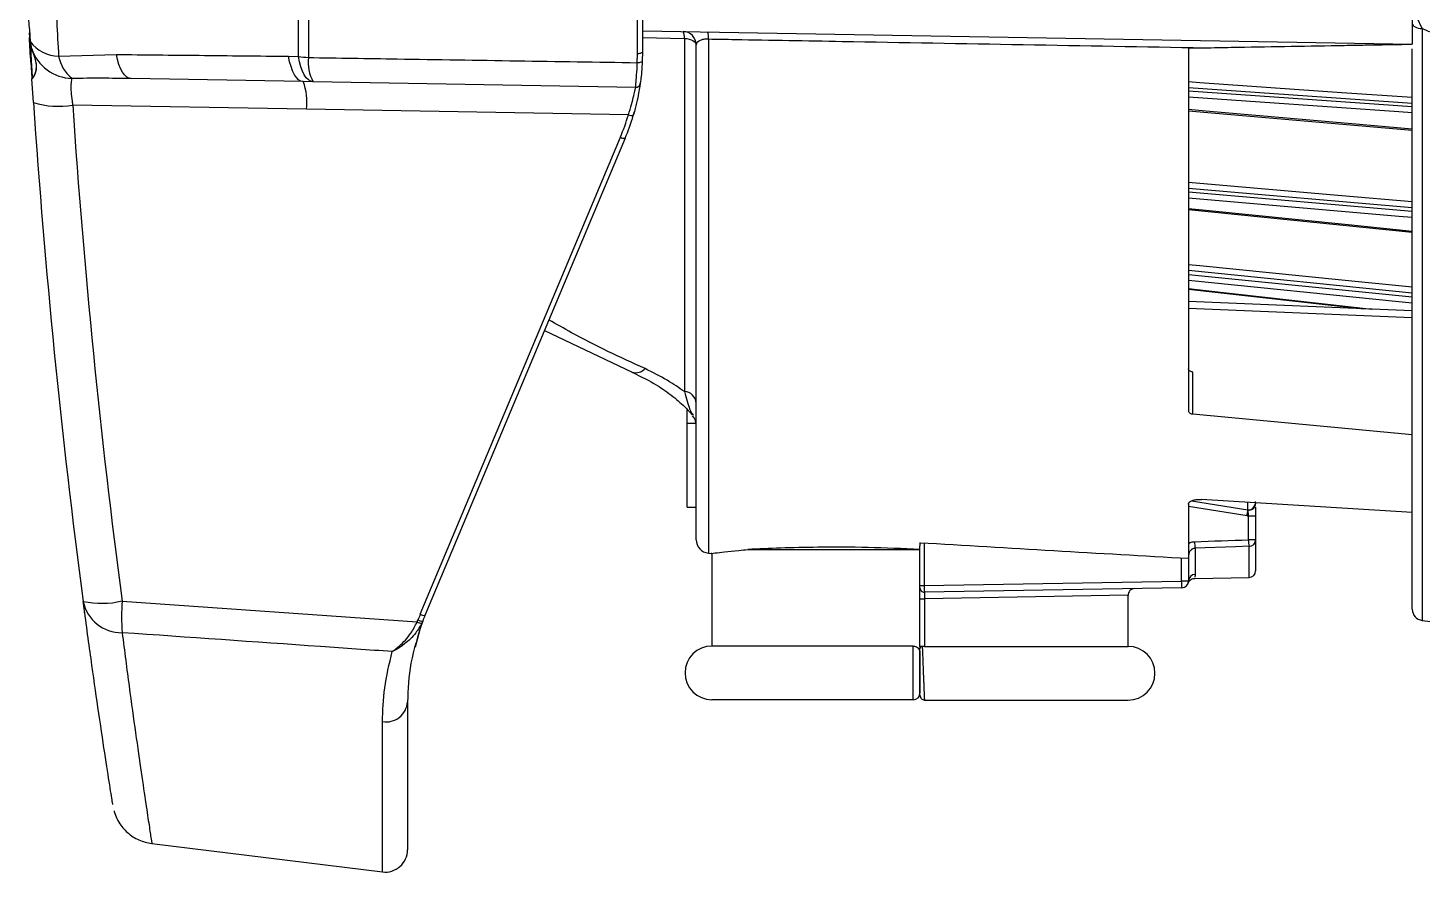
# Model space of a CAD drawing. Extents: x 6 to 134, y 3 to 97.
# Drawn here: x 6.004 to 9.119, y 38.672 to 40.558 of the extents above; entities that cross this region are included whole.
import ezdxf

# ---------------------------------------------------------------- set-up
doc = ezdxf.new("R2010")
doc.units = 0
doc.header["$MEASUREMENT"] = 0
doc.layers.add('OBJECT', color=7, linetype='CONTINUOUS')

msp = doc.modelspace()

# ---------------------------------------------------------------- linework, layer by layer
at = {"layer": 'OBJECT'}
for p, q in [((6.6083, 40.4941), (6.6083, 42.6209)), ((6.6307, 42.6234), (6.6307, 40.4916)), ((7.366, 40.5001), (7.366, 42.6149)), ((7.3772, 42.6105), (7.3772, 40.5045)), ((9.1191, 40.5562), (9.1082, 40.5804)), ((6.0066, 40.5462), (6.0072, 40.5371)), ((6.0072, 40.5536), (6.0072, 40.5532)), ((6.0072, 40.5532), (6.0072, 40.5536)), ((6.0072, 40.5536), (6.0072, 40.5536)), ((6.0072, 40.5532), (6.0093, 40.5274)), ((6.0072, 40.5532), (6.0072, 40.5532)), ((6.0072, 40.537), (6.0072, 40.5364)), ((6.0076, 40.5465), (6.0082, 40.5374)), ((6.0082, 40.5374), (6.0082, 40.5368)), ((7.3772, 40.5514), (9.0972, 40.5214)), ((7.3772, 40.5359), (7.4708, 40.5343)), ((7.4708, 40.5343), (7.4708, 39.7454)), ((7.5246, 40.533), (7.5246, 39.3846)), ((9.1191, 40.5562), (9.1191, 39.2343)), ((6.0093, 40.5274), (6.0121, 40.5112)), ((6.0725, 40.4946), (6.2017, 40.4984)), ((7.3656, 40.48), (7.366, 40.5001)), ((7.3772, 40.5045), (7.3768, 40.484)), ((7.4972, 39.4145), (7.4972, 40.5198)), ((8.5972, 40.5126), (8.6327, 40.5133)), ((8.5972, 40.5126), (8.5972, 39.7018)), ((6.5864, 40.4943), (6.6083, 40.4941)), ((6.0129, 40.444), (6.0129, 40.4435)), ((6.0164, 40.3907), (6.0129, 40.4437)), ((6.6192, 40.4377), (6.2344, 40.4444)), ((6.6411, 40.4373), (6.6192, 40.4377)), ((7.362, 40.4248), (6.6411, 40.4373)), ((9.0972, 40.3886), (8.5972, 40.4237)), ((8.5972, 40.4174), (9.0972, 40.3823)), ((6.6265, 40.3762), (6.104, 40.3853)), ((7.3457, 40.3636), (6.6265, 40.3762)), ((8.5972, 40.3727), (9.0972, 40.329)), ((6.8807, 39.2479), (7.3278, 40.3137)), ((7.3383, 40.3111), (6.8911, 39.2453)), ((9.0972, 40.1556), (8.5972, 40.199)), ((8.5972, 40.1915), (9.0972, 40.1481)), ((8.5972, 40.1523), (9.0972, 40.1017)), ((9.0972, 39.9653), (8.5972, 40.0155)), ((8.5972, 40.007), (9.0972, 39.9567)), ((8.5972, 39.9742), (8.989, 39.9304)), ((9.0972, 39.9259), (8.5972, 39.9468)), ((8.5972, 39.9318), (9.0972, 39.9109)), ((7.1583, 39.8821), (7.3541, 39.7886)), ((8.6069, 39.6953), (8.6069, 39.789)), ((7.4772, 39.6745), (7.4772, 39.7044)), ((7.4894, 39.6946), (7.4906, 39.6926)), ((8.6069, 39.6953), (9.0972, 39.6495)), ((7.4772, 39.6745), (7.497, 39.6745)), ((7.4772, 39.487), (7.4772, 39.6745)), ((9.0972, 39.4749), (9.0972, 39.6495)), ((8.6041, 39.5013), (8.7296, 39.4813)), ((9.0972, 39.4749), (8.6263, 39.5045)), ((7.4772, 39.487), (7.4972, 39.487)), ((8.5972, 39.4941), (8.5972, 39.3729)), ((8.7281, 39.4675), (8.5972, 39.4884)), ((8.7296, 39.4813), (8.7296, 39.498)), ((8.7472, 39.4951), (8.7472, 39.4944)), ((8.7472, 39.4672), (8.7312, 39.4672)), ((8.7312, 39.4142), (8.7312, 39.4672)), ((8.7472, 39.4672), (8.7472, 39.4142)), ((7.9972, 39.4079), (7.9972, 39.4006)), ((8.7472, 39.4142), (8.7312, 39.4142)), ((8.7472, 39.4142), (8.7472, 39.345)), ((7.5246, 39.3846), (7.5322, 39.3839)), ((7.5322, 39.3839), (7.5322, 39.177)), ((7.6128, 39.3926), (7.9972, 39.3926)), ((7.9972, 39.3121), (7.9972, 39.4006)), ((8.0065, 39.4073), (8.0065, 39.3121)), ((8.6119, 39.3954), (8.6119, 39.3371)), ((8.7325, 39.33), (8.7325, 39.3997)), ((8.5812, 39.3222), (8.5812, 39.3738)), ((8.5972, 39.3729), (8.5972, 39.3222)), ((8.0065, 39.3121), (8.5812, 39.3222)), ((8.5972, 39.3222), (8.5812, 39.3222)), ((8.6113, 39.3279), (8.7325, 39.33)), ((7.9972, 39.3121), (8.0065, 39.3121)), ((7.9972, 39.3071), (7.9972, 39.3121)), ((7.9972, 39.1763), (7.9972, 39.3071)), ((8.5825, 39.3072), (8.0074, 39.2971)), ((8.4622, 39.2903), (8.0074, 39.2821)), ((8.4622, 39.1761), (8.4622, 39.2903)), ((6.2145, 39.2775), (6.8737, 39.2308)), ((7.9972, 39.2821), (8.0074, 39.2821)), ((8.0074, 39.2821), (8.0074, 39.1761)), ((6.8699, 39.175), (6.8845, 39.2286)), ((6.8737, 39.2308), (6.8755, 39.2352)), ((6.8861, 39.2327), (6.884, 39.2278)), ((9.1191, 39.2343), (9.8072, 39.1498)), ((7.9822, 39.177), (7.5322, 39.177)), ((8.0022, 39.1761), (7.9972, 39.1761)), ((7.9972, 39.1761), (7.9972, 39.1711)), ((8.0074, 39.1761), (8.0022, 39.1761)), ((8.0022, 39.1761), (8.0023, 39.174)), ((8.0074, 39.1761), (8.4622, 39.1761)), ((6.8522, 39.0519), (6.8522, 38.722)), ((7.9822, 39.057), (7.5322, 39.057)), ((8.0071, 39.0569), (8.0071, 39.0574)), ((8.0071, 39.0561), (8.4622, 39.0561)), ((6.7961, 38.6724), (6.7961, 39.008)), ((6.2807, 38.7357), (6.7961, 38.6724))]:
    msp.add_line(p, q, dxfattribs=at)
at = {"layer": 'OBJECT', "flags": 128}
for points in [[(9.0972, 40.5669), (9.0976, 40.565), (9.0988, 40.5631), (9.1008, 40.5614), (9.1035, 40.5598), (9.1068, 40.5585), (9.1105, 40.5574), (9.1147, 40.5567), (9.1191, 40.5562)], [(7.4708, 40.5343), (7.4761, 40.5337), (7.4812, 40.5327), (7.4857, 40.5313), (7.4897, 40.5295), (7.4929, 40.5273), (7.4952, 40.525), (7.4967, 40.5224), (7.4972, 40.5198)], [(6.2344, 40.4444), (6.2293, 40.4454), (6.2243, 40.4483), (6.2195, 40.4529), (6.215, 40.4591), (6.2109, 40.467), (6.2073, 40.4763), (6.2042, 40.4868), (6.2017, 40.4984)], [(7.3772, 40.5045), (7.377, 40.5036), (7.3763, 40.5027), (7.3752, 40.5019), (7.3738, 40.5012), (7.3721, 40.5007), (7.3702, 40.5003), (7.3681, 40.5001), (7.366, 40.5001)], [(6.6192, 40.4377), (6.614, 40.4388), (6.6089, 40.4418), (6.6041, 40.4466), (6.5996, 40.4532), (6.5955, 40.4615), (6.5919, 40.4712), (6.5888, 40.4822), (6.5864, 40.4943)], [(6.6411, 40.4373), (6.6359, 40.4384), (6.6308, 40.4414), (6.626, 40.4463), (6.6215, 40.4529), (6.6174, 40.4612), (6.6138, 40.4709), (6.6107, 40.482), (6.6083, 40.4941)], [(7.3768, 40.484), (7.3765, 40.4831), (7.3758, 40.4822), (7.3748, 40.4815), (7.3733, 40.4808), (7.3716, 40.4803), (7.3697, 40.48), (7.3676, 40.4799), (7.3656, 40.48)], [(8.5972, 40.4378), (8.6225, 40.436), (8.9401, 40.4137), (9.0972, 40.4027)], [(9.0972, 40.3682), (9.0671, 40.3703), (8.5972, 40.4032)], [(8.5972, 40.3762), (8.6361, 40.3728), (8.9537, 40.345), (9.0972, 40.3324)], [(8.5972, 40.2131), (8.6225, 40.2109), (8.9401, 40.1834), (9.0972, 40.1698)], [(9.0972, 40.1339), (9.0671, 40.1365), (8.5972, 40.1772)], [(8.5972, 40.1545), (8.6361, 40.1506), (8.9537, 40.1184), (9.0972, 40.1039)], [(8.5972, 40.0293), (8.6225, 40.0268), (8.9401, 39.9948), (9.0972, 39.979)], [(9.0972, 39.9429), (9.0671, 39.9459), (8.5972, 39.9932)], [(8.5972, 39.9755), (8.6361, 39.9711), (8.9537, 39.9356), (9.0068, 39.9297)], [(8.7325, 39.3997), (8.7025, 39.3986), (8.6119, 39.3954)]]:
    msp.add_lwpolyline(points, dxfattribs=at)
at = {"layer": 'OBJECT'}
for centre, radius, start, end in [((6.0075, 40.5455), 0.00107, 80.6896, 140.7707), ((6.008, 40.5364), 0.000986, 80.1647, 147.3418), ((6.008, 40.5359), 0.000966, 80.4802, 148.1553), ((7.4672, 40.5198), 0.03, 0, 89), ((7.445, 40.5371), 0.0261, 353.6379, 29.121), ((7.4882, 40.5363), 0.0365, 354.7901, 20.1872), ((6.0734, 40.5735), 0.0789, 215.6842, 269.363), ((6.1057, 40.5439), 0.0992, 199.2738, 268.1436), ((6.1534, 40.5093), 0.0822, 190.3253, 231.7456), ((6.6419, 40.6936), 0.2023, 260.4535, 266.8226), ((6.7229, 40.4812), 0.0928, 173.5803, 208.2123), ((6.4988, 40.3922), 0.1287, 352.8451, 20.7056), ((7.3622, 40.4348), 0.01, 269, 351.8176), ((6.0717, 40.5749), 0.1923, 253.2932, 279.6749), ((23.3542, 41.5575), 17.377, 183.85006, 187.54267), ((23.342, 41.5454), 17.277, 183.85006, 187.54267), ((6.876, 40.5033), 0.49, 337.24, 343.4428), ((6.8772, 40.5045), 0.5, 337.24, 343.4428), ((7.3539, 40.3815), 0.0197, 245.231, 277.5052), ((6.8772, 40.5045), 0.5, 343.4428, 344.4858), ((7.3374, 40.3295), 0.0185, 238.7493, 272.6715), ((7.3621, 39.8156), 0.0282, 253.4326, 317.5492), ((7.4697, 39.7179), 0.0275, 4.0138, 87.7114), ((7.4672, 39.671), 0.03, 0.0321, 43.1668), ((8.612, 39.4877), 0.1178, 350.1014, 356.7051), ((8.7326, 39.4953), 0.0146, 258.3809, 356.6686), ((7.5272, 39.4145), 0.03, 180, 265), ((8.7034, 39.4107), 0.0927, 180.4258, 189.4508), ((8.8245, 39.415), 0.0933, 180.4647, 189.4222), ((8.7324, 39.4144), 0.0148, 270.0662, 359.0793), ((8.6387, 39.3194), 0.0575, 177.2729, 192.3005), ((8.5822, 39.3222), 0.015, 271, 0), ((8.6122, 39.3221), 0.015, 90.8773, 179.8824), ((8.7322, 39.345), 0.015, 271, 0), ((8.0072, 39.3071), 0.01, 180, 271), ((8.4772, 39.2903), 0.015, 91, 181.2172), ((6.1687, 39.4766), 0.2042, 258.3888, 282.9691), ((6.2135, 39.2946), 0.0879, 191.8659, 270.6216), ((6.716, 39.2421), 0.5028, 175.9608, 184.0392), ((9.1222, 39.2591), 0.025, 180, 263), ((6.8843, 39.2479), 0.02, 238.1509, 269.1073), ((7.351, 39.0506), 0.51, 157.24, 158.7898), ((6.8848, 39.2514), 0.0187, 240.359, 273.9028), ((6.8903, 39.2637), 0.0185, 238.7493, 272.6715), ((7.3522, 39.0519), 0.5, 157.24, 158.7898), ((7.5322, 39.117), 0.06, 90, 270), ((8.4622, 39.1161), 0.06, 270, 90), ((7.9822, 39.072), 0.015, 270, 0), ((6.8042, 39.0555), 0.0481, 260.336, 355.7011), ((6.8022, 38.722), 0.05, 263, 0)]:
    msp.add_arc(centre, radius, start, end, dxfattribs=at)
for centre, major_axis, ratio, start_param, end_param in [((8.7322, 39.4993), (0.002, 0.0181), 0.822743, 3.101906, 4.843744), ((8.7322, 39.4667), (-0.0024, 0.0156), 0.059382, 0.342718, 0.397933), ((8.7332, 39.4993), (0.0053, 0.0318), 0.929595, 3.148761, 3.253481), ((25.3085, 41.557), (30.3646, 0), 0.08615, 4.105744, 4.129601), ((-9.2943, 41.517), (37.4371, 0), 0.064085, 5.211071, 5.21474), ((8.0072, 39.3121), (-0.0002, 0.015), 0.044174, 1.569897, 3.14185)]:
    msp.add_ellipse(centre, major_axis=major_axis, ratio=ratio, start_param=start_param, end_param=end_param, dxfattribs=at)
for points, knots in [([(6.0725, 42.6204), (6.0694, 42.5625), (6.0632, 42.4462), (6.0554, 42.2602), (6.0491, 42.0661), (6.045, 41.8734), (6.0428, 41.6857), (6.0424, 41.5039), (6.0438, 41.3202), (6.0479, 41.086), (6.055, 40.8609), (6.0642, 40.6485), (6.0698, 40.546), (6.0725, 40.4946)], [0, 0, 0, 0, 0.0883963, 0.1775309, 0.2690103, 0.361303, 0.4421621, 0.5235795, 0.6067572, 0.6905431, 0.8432564, 0.9213745, 1, 1, 1, 1]), ([(6.0039, 40.594), (6.0044, 40.5872), (6.0053, 40.5736), (6.0066, 40.5603), (6.0072, 40.5536)], [0, 0, 0, 0, 0.495275, 1, 1, 1, 1]), ([(9.0972, 40.5814), (9.0972, 40.5751), (9.0972, 40.5622), (9.0972, 40.5444), (9.0972, 40.5305), (9.0972, 40.5226), (9.0972, 40.5217), (9.0972, 40.5214)], [0, 0, 0, 0, 0.19834, 0.412972, 0.627088, 0.843128, 1, 1, 1, 1]), ([(6.0106, 40.4808), (6.01, 40.4894), (6.0091, 40.5052), (6.0078, 40.5267), (6.0072, 40.5364)], [0, 0, 0, 0, 0.5482844, 1, 1, 1, 1]), ([(6.0082, 40.5368), (6.0091, 40.5219), (6.0109, 40.4919), (6.0129, 40.4608), (6.0138, 40.4459), (6.0139, 40.4453), (6.0139, 40.4452)], [0, 0, 0, 0, 0.287263, 0.57454, 0.86145, 1, 1, 1, 1]), ([(7.5246, 40.533), (7.5219, 40.5328), (7.5188, 40.5327), (7.513, 40.5319), (7.5072, 40.5304), (7.5012, 40.5273), (7.4977, 40.5236), (7.4974, 40.521), (7.4972, 40.5198)], [0, 0, 0, 0, 0.146052, 0.170601, 0.352518, 0.560068, 0.807091, 1, 1, 1, 1]), ([(7.5246, 40.533), (7.5445, 40.5326), (7.6441, 40.5308), (8.0135, 40.5243), (8.3629, 40.5181), (8.6327, 40.5133)], [0, 0, 0, 0, 0.0539193, 0.2695966, 1, 1, 1, 1]), ([(9.1598, 40.545), (9.1527, 40.5455), (9.1384, 40.5467), (9.1256, 40.5531), (9.1191, 40.5562)], [0, 0, 0, 0, 0.499389, 1, 1, 1, 1]), ([(6.0121, 40.5112), (6.0167, 40.4982), (6.0249, 40.4753), (6.0203, 40.4527), (6.0133, 40.445), (6.013, 40.4439), (6.0129, 40.4437)], [0, 0, 0, 0, 0.353797, 0.623722, 0.940059, 1, 1, 1, 1]), ([(6.0139, 40.4448), (6.0159, 40.4471), (6.0197, 40.4516), (6.026, 40.475), (6.0177, 40.4964), (6.0139, 40.5092), (6.013, 40.512)], [0, 0, 0, 0, 0.352536, 0.661542, 0.924397, 1, 1, 1, 1]), ([(6.2017, 40.4984), (6.2632, 40.4977), (6.3913, 40.4964), (6.5197, 40.495), (6.5864, 40.4943)], [0, 0, 0, 0, 0.480478, 1, 1, 1, 1]), ([(8.6327, 40.5133), (8.6526, 40.5136), (8.752, 40.5154), (8.8701, 40.5174), (8.9805, 40.5193), (9.0199, 40.52), (9.0461, 40.5205), (9.0636, 40.5208), (9.0752, 40.521), (9.083, 40.5211), (9.0881, 40.5212), (9.0915, 40.5213), (9.0937, 40.5213), (9.0953, 40.5213), (9.0963, 40.5214), (9.0969, 40.5214), (9.0972, 40.5214), (9.0972, 40.5214), (9.0972, 40.5214)], [0, 0, 0, 0, 0.127433, 0.63719, 0.757481, 0.837833, 0.891511, 0.927378, 0.951357, 0.967404, 0.978161, 0.985394, 0.990279, 0.993605, 0.996866, 0.998214, 0.999323, 1, 1, 1, 1]), ([(9.0972, 39.2591), (9.0972, 39.2609), (9.0972, 39.2646), (9.0972, 39.2944), (9.0972, 39.3512), (9.0972, 39.4506), (9.0972, 39.6066), (9.0972, 39.8029), (9.0972, 40.0336), (9.0972, 40.2703), (9.0972, 40.438), (9.0972, 40.511)], [0, 0, 0, 0, 0.082501, 0.166286, 0.251283, 0.381359, 0.512786, 0.644214, 0.77429, 0.901746, 1, 1, 1, 1]), ([(6.0106, 40.4808), (6.0109, 40.4761), (6.0113, 40.4688), (6.0116, 40.465), (6.0117, 40.4636)], [0, 0, 0, 0, 0.631821, 1, 1, 1, 1]), ([(6.6307, 40.4916), (6.6968, 40.4905), (6.9417, 40.4867), (7.1867, 40.4828), (7.3656, 40.48)], [0, 0, 0, 0, 0.269854, 1, 1, 1, 1]), ([(7.362, 40.4248), (7.362, 40.4259), (7.3621, 40.4281), (7.3637, 40.4456), (7.365, 40.4649), (7.3655, 40.4775), (7.3656, 40.48)], [0, 0, 0, 0, 0.30705, 0.614016, 0.922363, 1, 1, 1, 1]), ([(7.3768, 40.484), (7.3763, 40.4753), (7.3752, 40.4578), (7.3731, 40.4403), (7.3722, 40.4338), (7.3721, 40.4334), (7.3721, 40.4333)], [0, 0, 0, 0, 0.3048195, 0.6095293, 0.915797, 1, 1, 1, 1]), ([(6.0117, 40.4636), (6.012, 40.4584), (6.0128, 40.4462), (6.0129, 40.4445), (6.0129, 40.4435)], [0, 0, 0, 0, 0.421198, 1, 1, 1, 1]), ([(6.1025, 40.4448), (6.1022, 40.4442), (6.101, 40.4415), (6.0998, 40.4326), (6.1002, 40.4151), (6.1019, 40.3982), (6.1035, 40.3881), (6.104, 40.3853)], [0, 0, 0, 0, 0.080939, 0.365196, 0.637409, 0.898732, 1, 1, 1, 1]), ([(6.2344, 40.4444), (6.2124, 40.4448), (6.1684, 40.4454), (6.1245, 40.445), (6.1025, 40.4448)], [0, 0, 0, 0, 0.499921, 1, 1, 1, 1]), ([(7.3457, 40.3636), (7.3482, 40.3716), (7.3532, 40.3874), (7.358, 40.4072), (7.3609, 40.4206), (7.3618, 40.4246), (7.362, 40.4247), (7.362, 40.4248)], [0, 0, 0, 0, 0.245139, 0.490501, 0.730317, 0.965345, 1, 1, 1, 1]), ([(7.3721, 40.4333), (7.372, 40.4324), (7.3717, 40.4307), (7.3696, 40.4169), (7.3656, 40.3967), (7.3608, 40.3769), (7.3573, 40.365), (7.3565, 40.362)], [0, 0, 0, 0, 0.226178, 0.452204, 0.682223, 0.919652, 1, 1, 1, 1]), ([(7.3829, 39.7966), (7.3276, 39.822), (7.2547, 39.8554), (7.1849, 39.8959), (7.1682, 39.9057)], [0, 0, 0, 0, 0.759997, 1, 1, 1, 1]), ([(7.3536, 39.7884), (7.3665, 39.7824), (7.3959, 39.7686), (7.4336, 39.744), (7.4646, 39.719), (7.4824, 39.7008), (7.4869, 39.6944), (7.4878, 39.6931)], [0, 0, 0, 0, 0.196074, 0.446785, 0.709765, 0.941596, 1, 1, 1, 1]), ([(7.4708, 39.7454), (7.4584, 39.7539), (7.432, 39.7721), (7.3999, 39.7881), (7.3829, 39.7966)], [0, 0, 0, 0, 0.4689525, 1, 1, 1, 1]), ([(8.6069, 39.789), (8.6058, 39.7892), (8.6035, 39.7896), (8.6005, 39.791), (8.5983, 39.7927), (8.5973, 39.7944), (8.5972, 39.7955), (8.5972, 39.7958)], [0, 0, 0, 0, 0.220975, 0.441907, 0.663713, 0.88522, 1, 1, 1, 1]), ([(7.4708, 39.7454), (7.475, 39.7304), (7.4826, 39.7027), (7.4873, 39.6971), (7.4894, 39.6946)], [0, 0, 0, 0, 0.543005, 1, 1, 1, 1]), ([(8.5972, 39.7018), (8.5973, 39.7011), (8.5975, 39.6998), (8.5993, 39.6979), (8.6018, 39.6964), (8.6045, 39.6956), (8.6063, 39.6954), (8.6069, 39.6953)], [0, 0, 0, 0, 0.219651, 0.4392637, 0.6597333, 0.8805406, 1, 1, 1, 1]), ([(8.5972, 39.4941), (8.5973, 39.4948), (8.5976, 39.497), (8.6007, 39.5002), (8.6073, 39.503), (8.6161, 39.5047), (8.6229, 39.5046), (8.6263, 39.5045)], [0, 0, 0, 0, 0.119375, 0.340233, 0.560698, 0.78033, 1, 1, 1, 1]), ([(8.7296, 39.4813), (8.7302, 39.4812), (8.7311, 39.4811), (8.7337, 39.4811), (8.7373, 39.4819), (8.7416, 39.4845), (8.745, 39.4884), (8.7467, 39.4926), (8.7472, 39.4955), (8.7472, 39.4967), (8.7472, 39.497)], [0, 0, 0, 0, 0.0576, 0.105326, 0.282084, 0.45856, 0.647789, 0.842692, 0.950285, 1, 1, 1, 1]), ([(8.7312, 39.4672), (8.7311, 39.4689), (8.7309, 39.4723), (8.7306, 39.4768), (8.7302, 39.4796), (8.7298, 39.4807), (8.7296, 39.481)], [0, 0, 0, 0, 0.295792, 0.591536, 0.888648, 1, 1, 1, 1]), ([(8.7472, 39.4873), (8.7472, 39.4857), (8.7472, 39.4817), (8.7472, 39.4757), (8.7472, 39.4705), (8.7472, 39.4685), (8.7472, 39.4672)], [0, 0, 0, 0, 0.291179, 0.740145, 0.816133, 1, 1, 1, 1]), ([(8.5972, 39.4057), (8.5984, 39.4065), (8.6024, 39.4092), (8.6073, 39.4097), (8.6107, 39.41)], [0, 0, 0, 0, 0.301136, 1, 1, 1, 1]), ([(7.5322, 39.3839), (7.5322, 39.3839), (7.5286, 39.3835), (7.5427, 39.3852), (7.5707, 39.3887), (7.6059, 39.392), (7.6128, 39.3926)], [0, 0, 0, 0, 0.000029, 0.299631, 0.862936, 1, 1, 1, 1]), ([(7.9972, 39.3926), (7.9582, 39.3943), (7.8792, 39.3978), (7.7747, 39.398), (7.6832, 39.396), (7.6365, 39.3938), (7.6128, 39.3926)], [0, 0, 0, 0, 0.2691957, 0.5460817, 0.7695432, 1, 1, 1, 1]), ([(8.6119, 39.3954), (8.6111, 39.3954), (8.6094, 39.3952), (8.607, 39.3943), (8.6047, 39.3931), (8.6027, 39.3915), (8.6009, 39.3896), (8.5994, 39.3873), (8.5982, 39.3848), (8.5974, 39.3818), (8.5973, 39.3797), (8.5972, 39.3786)], [0, 0, 0, 0, 0.099703, 0.20273, 0.305448, 0.411026, 0.518937, 0.629495, 0.742224, 0.857617, 1, 1, 1, 1]), ([(8.5967, 39.3182), (8.5967, 39.3182), (8.5967, 39.3182), (8.5968, 39.3186), (8.5972, 39.3193), (8.5977, 39.3203), (8.5987, 39.322), (8.6005, 39.3241), (8.6036, 39.3263), (8.6074, 39.3279), (8.6102, 39.3277), (8.6113, 39.3277)], [0, 0, 0, 0, 0.041954, 0.365308, 0.504525, 0.601588, 0.653453, 0.716289, 0.8123, 0.919262, 1, 1, 1, 1]), ([(8.6119, 39.3371), (8.6118, 39.3353), (8.6113, 39.3295), (8.6113, 39.3304), (8.6113, 39.331)], [0, 0, 0, 0, 0.299518, 1, 1, 1, 1]), ([(7.9972, 39.2821), (7.9972, 39.284), (7.9972, 39.2886), (7.9972, 39.2956), (7.9972, 39.302), (7.9972, 39.3063), (7.9972, 39.3068), (7.9972, 39.3071)], [0, 0, 0, 0, 0.141187, 0.355834, 0.570521, 0.785262, 1, 1, 1, 1]), ([(8.0074, 39.2971), (8.0074, 39.297), (8.0074, 39.2966), (8.0075, 39.294), (8.0075, 39.2902), (8.0075, 39.286), (8.0074, 39.2832), (8.0074, 39.2821)], [0, 0, 0, 0, 0.214777, 0.429512, 0.644171, 0.858802, 1, 1, 1, 1]), ([(6.1936, 38.8231), (6.1936, 38.8233), (6.1936, 38.8235), (6.1874, 38.8624), (6.1764, 38.9328), (6.1619, 39.0303), (6.1453, 39.1447), (6.1335, 39.2326), (6.1275, 39.2765)], [0, 0, 0, 0, 0.123369, 0.311057, 0.499344, 0.687047, 0.843522, 1, 1, 1, 1]), ([(6.1313, 39.2485), (6.1306, 39.2535), (6.1296, 39.261), (6.1282, 39.272), (6.1277, 39.2756)], [0, 0, 0, 0, 0.670396, 1, 1, 1, 1]), ([(6.8181, 39.1646), (6.8181, 39.1647), (6.8189, 39.1652), (6.8241, 39.1689), (6.8381, 39.1803), (6.8581, 39.2007), (6.8692, 39.2223), (6.8737, 39.2308)], [0, 0, 0, 0, 0.004008, 0.038977, 0.268223, 0.708725, 1, 1, 1, 1]), ([(6.884, 39.2278), (6.8798, 39.2205), (6.8693, 39.2022), (6.8479, 39.1828), (6.8307, 39.1712), (6.8217, 39.1664), (6.819, 39.1651), (6.8181, 39.1646), (6.8181, 39.1646)], [0, 0, 0, 0, 0.246968, 0.616294, 0.888225, 0.963536, 0.996189, 1, 1, 1, 1]), ([(6.8861, 39.2327), (6.8758, 39.2009), (6.8551, 39.1367), (6.8532, 39.0803), (6.8522, 39.0519)], [0, 0, 0, 0, 0.496567, 1, 1, 1, 1]), ([(6.8181, 39.1646), (6.7647, 39.1683), (6.5635, 39.1823), (6.3623, 39.1964), (6.2145, 39.2067)], [0, 0, 0, 0, 0.265214, 1, 1, 1, 1]), ([(6.2145, 39.2067), (6.2198, 39.1657), (6.2305, 39.0835), (6.2448, 38.98), (6.2574, 38.8918), (6.2676, 38.8232), (6.2751, 38.7732), (6.2795, 38.7447), (6.2813, 38.7326), (6.2808, 38.7359), (6.2808, 38.7361)], [0, 0, 0, 0, 0.139747, 0.280448, 0.424179, 0.568969, 0.70872, 0.849459, 0.993326, 1, 1, 1, 1]), ([(6.7961, 39.008), (6.7968, 39.0326), (6.7982, 39.0821), (6.8114, 39.137), (6.8181, 39.1646)], [0, 0, 0, 0, 0.498142, 1, 1, 1, 1]), ([(7.9822, 39.057), (7.9822, 39.0572), (7.9821, 39.0577), (7.982, 39.061), (7.9819, 39.0655), (7.9819, 39.0715), (7.9818, 39.0787), (7.9818, 39.0872), (7.9818, 39.0963), (7.9818, 39.1062), (7.9817, 39.1162), (7.9818, 39.1264), (7.9818, 39.1362), (7.9818, 39.1456), (7.9818, 39.154), (7.9819, 39.1615), (7.9819, 39.1677), (7.982, 39.1725), (7.9821, 39.1762), (7.9822, 39.1767), (7.9822, 39.177)], [0, 0, 0, 0, 0.067003, 0.119934, 0.1744, 0.227313, 0.281759, 0.334662, 0.389098, 0.442003, 0.496441, 0.549359, 0.603812, 0.656749, 0.711223, 0.764181, 0.818676, 0.871646, 0.926153, 1, 1, 1, 1]), ([(7.9822, 39.177), (7.9839, 39.1768), (7.9872, 39.1765), (7.9917, 39.1739), (7.9951, 39.1701), (7.9969, 39.1659), (7.9971, 39.1631), (7.9972, 39.162)], [0, 0, 0, 0, 0.214645, 0.429292, 0.643909, 0.858556, 1, 1, 1, 1]), ([(7.9972, 39.1711), (7.9973, 39.1718), (7.9974, 39.1731), (7.9986, 39.1747), (8.0002, 39.1759), (8.0015, 39.176), (8.0022, 39.1761)], [0, 0, 0, 0, 0.249893, 0.499775, 0.749891, 1, 1, 1, 1]), ([(7.9972, 39.067), (7.9972, 39.0679), (7.9972, 39.0696), (7.9972, 39.0748), (7.9972, 39.0816), (7.9972, 39.0902), (7.9972, 39.0999), (7.9972, 39.1106), (7.9972, 39.1217), (7.9972, 39.1327), (7.9972, 39.1432), (7.9972, 39.1526), (7.9972, 39.1606), (7.9972, 39.1665), (7.9972, 39.1704), (7.9972, 39.1709), (7.9972, 39.1711)], [0, 0, 0, 0, 0.068108, 0.136434, 0.205419, 0.274732, 0.344859, 0.415401, 0.486776, 0.5586, 0.631157, 0.704149, 0.777664, 0.851556, 0.925496, 1, 1, 1, 1]), ([(7.9972, 39.162), (7.9972, 39.1617), (7.9972, 39.1611), (7.9972, 39.1556), (7.9972, 39.1453), (7.9972, 39.1317), (7.9972, 39.1165), (7.9972, 39.1013), (7.9972, 39.0879), (7.9972, 39.0779), (7.9972, 39.0727), (7.9972, 39.0722), (7.9972, 39.072)], [0, 0, 0, 0, 0.072498, 0.180112, 0.287694, 0.395229, 0.502719, 0.610181, 0.717644, 0.825134, 0.932669, 1, 1, 1, 1]), ([(8.0023, 39.174), (8.0023, 39.1736), (8.0024, 39.1727), (8.0026, 39.1671), (8.0029, 39.1597), (8.0033, 39.1498), (8.0037, 39.1378), (8.0042, 39.1266), (8.0045, 39.1183), (8.0046, 39.1141), (8.0047, 39.112), (8.0048, 39.1109), (8.0048, 39.1104), (8.0048, 39.1101), (8.0048, 39.11), (8.0048, 39.1099), (8.0048, 39.1099), (8.0048, 39.1099), (8.0048, 39.1098), (8.0048, 39.1098), (8.0048, 39.1098), (8.0048, 39.1098), (8.0048, 39.1098), (8.0049, 39.1081), (8.0051, 39.1031), (8.0055, 39.0933), (8.006, 39.08), (8.0065, 39.0678), (8.0068, 39.0603), (8.007, 39.0566), (8.0071, 39.0569), (8.0071, 39.0569)], [0, 0, 0, 0, 0.057382, 0.126015, 0.197932, 0.273135, 0.351624, 0.433401, 0.475598, 0.497016, 0.507804, 0.513217, 0.515929, 0.517286, 0.517965, 0.518304, 0.518474, 0.518559, 0.518601, 0.518623, 0.518633, 0.518639, 0.518641, 0.518644, 0.549153, 0.608367, 0.696184, 0.812456, 0.900612, 0.979029, 1, 1, 1, 1]), ([(7.9972, 39.067), (7.9973, 39.0657), (7.9976, 39.063), (7.9999, 39.0595), (8.0033, 39.057), (8.0058, 39.0566), (8.0071, 39.0564)], [0, 0, 0, 0, 0.236845, 0.494034, 0.754311, 1, 1, 1, 1]), ([(6.8522, 39.0519), (6.8522, 39.0418), (6.8522, 39.0262), (6.8522, 39.0092), (6.8522, 39.0031)], [0, 0, 0, 0, 0.639502, 1, 1, 1, 1]), ([(6.1965, 38.809), (6.1967, 38.8079), (6.1973, 38.8059), (6.2003, 38.7967), (6.2085, 38.7796), (6.2255, 38.7593), (6.251, 38.742), (6.271, 38.7379), (6.2808, 38.7359)], [0, 0, 0, 0, 0.061662, 0.124849, 0.274258, 0.51337, 0.759884, 1, 1, 1, 1])]:
    msp.add_open_spline(points, degree=3, knots=knots, dxfattribs=at)

doc.saveas('drawing.dxf')
